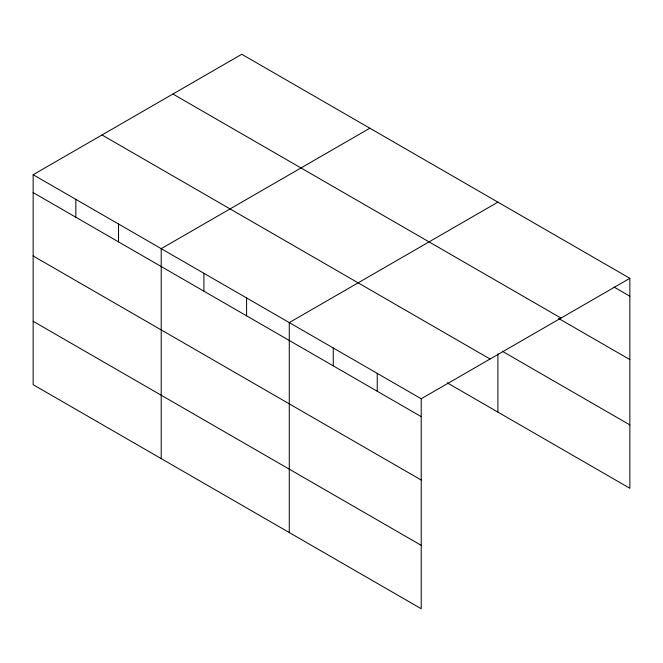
<?xml version="1.0" encoding="UTF-8"?>
<svg xmlns="http://www.w3.org/2000/svg" width="663" height="663" viewBox="0 0 663 663"><rect width="100%" height="100%" fill="white"/><g stroke="black" fill="none" stroke-linecap="round" stroke-linejoin="round"><path stroke-width="0.99" d="M421.22 480.029L421.22 398.77L33.15 174.717L33.15 384.681L421.22 608.733L421.22 480.029L33.15 255.976M447.21 382.833L629.85 488.283L629.85 278.319L241.78 54.267L33.15 174.717M369.838 128.208L161.217 248.658L161.217 458.614M497.905 202.14L289.275 322.591L289.275 532.555M421.22 398.77L629.85 278.319M614.013 287.054L629.85 296.195M172.927 94.022L561.006 318.066M558.602 318.447L629.85 359.586M502.305 351.257L629.85 424.892M101.994 134.97L490.073 359.023M33.15 192.593L421.22 416.646M33.15 321.29L421.22 545.342M497.905 353.827L497.905 412.104M377.239 373.377L377.239 391.253M333.257 347.984L333.257 365.86M246.595 297.944L246.595 315.82M203.906 273.305L203.906 291.173M118.528 224.011L118.528 241.879M75.839 199.364L75.839 217.232"/></g></svg>
